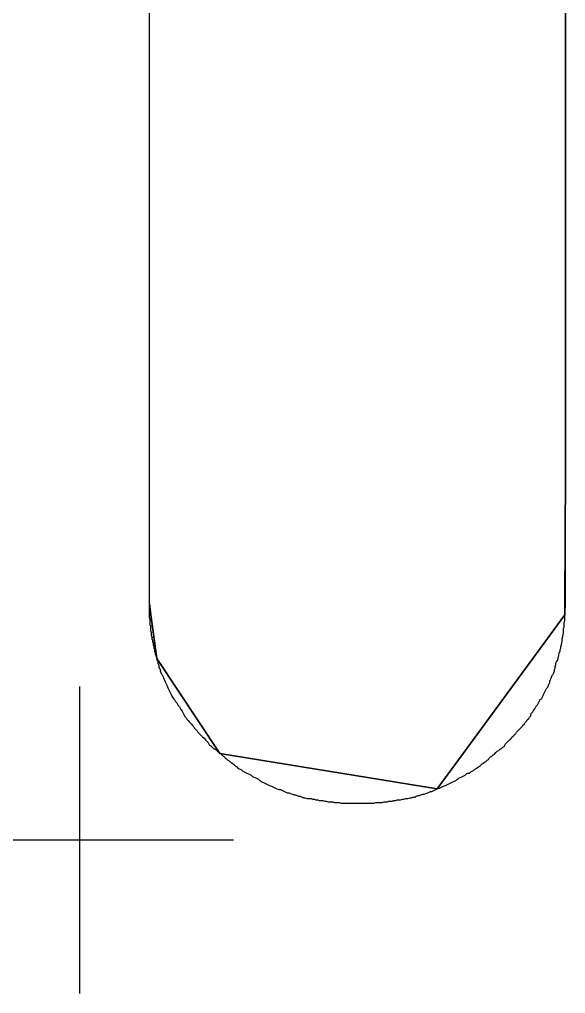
# Model space of a CAD drawing. Extents: x -69.4 to 29.6, y -21.9 to 37.7.
# Drawn here: x -58.219 to -57.418, y 22.35 to 23.778 of the extents above; entities that cross this region are included whole.
import ezdxf

# ---------------------------------------------------------------- set-up
doc = ezdxf.new("R2010")
doc.units = 0
doc.layers.add('gg1', color=1, linetype='CONTINUOUS')
doc.layers.add('gto', color=5, linetype='CONTINUOUS')

msp = doc.modelspace()

# ---------------------------------------------------------------- linework, layer by layer
at = {"layer": 'gg1', "color": 1}
for points in [[(-58.130116, 22.350045), (-58.130116, 22.800046)], [(-58.355117, 22.575045), (-57.905116, 22.575045)]]:
    msp.add_lwpolyline(points, dxfattribs=at)
at = {"layer": 'gto', "color": 5}
for points in [[(-57.418115, 23.903048), (-57.418115, 23.631047), (-57.418115, 23.539047), (-57.418115, 23.127046), (-57.418115, 23.115046), (-57.419115, 22.921046), (-57.419115, 22.905046), (-57.466115, 22.841046), (-57.568115, 22.702045), (-57.606115, 22.650045), (-57.925116, 22.702045), (-58.017116, 22.841046), (-58.026116, 22.905046), (-58.028116, 22.921046), (-58.028116, 23.115046), (-58.028116, 23.127046), (-58.028116, 23.539047), (-58.028116, 23.631047), (-58.028116, 23.903048)], [(-58.028116, 23.631047), (-58.028116, 23.903048)], [(-57.418115, 23.631047), (-57.418115, 23.903048)], [(-58.028116, 22.900046), (-58.028116, 22.903046), (-58.028116, 22.905046), (-58.028116, 22.908046), (-58.028116, 22.910046), (-58.028116, 22.913046), (-58.028116, 22.915046), (-58.028116, 22.918046), (-58.028116, 22.920046), (-58.028116, 22.921046), (-58.028116, 22.923046), (-58.028116, 22.926046), (-58.028116, 22.929046), (-58.028116, 22.935046), (-58.028116, 22.942046), (-58.028116, 22.950046), (-58.028116, 22.959046), (-58.028116, 22.968046), (-58.028116, 22.979046), (-58.028116, 22.991046), (-58.028116, 23.003046), (-58.028116, 23.017046), (-58.028116, 23.032046), (-58.028116, 23.047046), (-58.028116, 23.063046), (-58.028116, 23.080046), (-58.028116, 23.098046), (-58.028116, 23.116046), (-58.028116, 23.136046), (-58.028116, 23.156046), (-58.028116, 23.178046), (-58.028116, 23.199046), (-58.028116, 23.221046), (-58.028116, 23.244046), (-58.028116, 23.267047), (-58.028116, 23.291047), (-58.028116, 23.316047), (-58.028116, 23.341047), (-58.028116, 23.366047), (-58.028116, 23.393047), (-58.028116, 23.419047), (-58.028116, 23.445047), (-58.028116, 23.472047), (-58.028116, 23.501047), (-58.028116, 23.529047), (-58.028116, 23.557047), (-58.028116, 23.585047), (-58.028116, 23.615047), (-58.028116, 23.644047), (-58.028116, 23.673047), (-58.028116, 23.702047), (-58.028116, 23.732047), (-58.028116, 23.761048), (-58.028116, 23.792048)], [(-57.418115, 23.772048), (-57.418115, 23.783048)], [(-57.418115, 23.761048), (-57.418115, 23.772048)], [(-57.418115, 23.751048), (-57.418115, 23.761048)], [(-57.418115, 23.739047), (-57.418115, 23.751048)], [(-57.418115, 23.727047), (-57.418115, 23.739047)], [(-57.418115, 23.716047), (-57.418115, 23.727047)], [(-57.418115, 23.703047), (-57.418115, 23.716047)], [(-57.418115, 23.691047), (-57.418115, 23.703047)], [(-57.418115, 23.679047), (-57.418115, 23.691047)], [(-57.418115, 23.665047), (-57.418115, 23.679047)], [(-57.418115, 23.653047), (-57.418115, 23.665047)], [(-57.418115, 23.639047), (-57.418115, 23.653047)], [(-58.028116, 23.539047), (-58.028116, 23.631047)], [(-57.418115, 23.625047), (-57.418115, 23.639047)], [(-57.418115, 23.539047), (-57.418115, 23.631047)], [(-57.418115, 23.612047), (-57.418115, 23.625047)], [(-57.418115, 23.598047), (-57.418115, 23.612047)], [(-57.418115, 23.583047), (-57.418115, 23.598047)], [(-57.418115, 23.569047), (-57.418115, 23.583047)], [(-57.418115, 23.555047), (-57.418115, 23.569047)], [(-57.418115, 23.541047), (-57.418115, 23.555047)], [(-57.418115, 23.526047), (-57.418115, 23.541047)], [(-58.028116, 23.127046), (-58.028116, 23.539047)], [(-57.418115, 23.127046), (-57.418115, 23.539047)], [(-57.418115, 23.510047), (-57.418115, 23.526047)], [(-57.418115, 23.496047), (-57.418115, 23.510047)], [(-57.418115, 23.481047), (-57.418115, 23.496047)], [(-57.418115, 23.467047), (-57.418115, 23.481047)], [(-57.418115, 23.451047), (-57.418115, 23.467047)], [(-57.418115, 23.436047), (-57.418115, 23.451047)], [(-57.418115, 23.421047), (-57.418115, 23.436047)], [(-57.418115, 23.406047), (-57.418115, 23.421047)], [(-57.418115, 23.391047), (-57.418115, 23.406047)], [(-57.418115, 23.376047), (-57.418115, 23.391047)], [(-57.418115, 23.361047), (-57.418115, 23.376047)], [(-57.418115, 23.346047), (-57.418115, 23.361047)], [(-57.418115, 23.331047), (-57.418115, 23.346047)], [(-57.418115, 23.316047), (-57.418115, 23.331047)], [(-57.418115, 23.301047), (-57.418115, 23.316047)], [(-57.418115, 23.287047), (-57.418115, 23.301047)], [(-57.418115, 23.272047), (-57.418115, 23.287047)], [(-57.418115, 23.257047), (-57.418115, 23.272047)], [(-57.418115, 23.243046), (-57.418115, 23.257047)], [(-57.418115, 23.229046), (-57.418115, 23.243046)], [(-57.418115, 23.215046), (-57.418115, 23.229046)], [(-57.418115, 23.201046), (-57.418115, 23.215046)], [(-57.418115, 23.187046), (-57.418115, 23.201046)], [(-57.418115, 23.174046), (-57.418115, 23.187046)], [(-57.418115, 23.160046), (-57.418115, 23.174046)], [(-57.418115, 23.147046), (-57.418115, 23.160046)], [(-57.418115, 23.135046), (-57.418115, 23.147046)], [(-58.028116, 23.115046), (-58.028116, 23.127046)], [(-57.418115, 23.122046), (-57.418115, 23.135046)], [(-57.418115, 23.115046), (-57.418115, 23.127046)], [(-58.028116, 22.921046), (-58.028116, 23.115046)], [(-57.419115, 22.921046), (-57.418115, 23.115046)], [(-57.418115, 23.109046), (-57.418115, 23.122046)], [(-57.418115, 23.098046), (-57.418115, 23.109046)], [(-57.418115, 23.086046), (-57.418115, 23.098046)], [(-57.418115, 23.074046), (-57.418115, 23.086046)], [(-57.418115, 23.063046), (-57.418115, 23.074046)], [(-57.418115, 23.052046), (-57.418115, 23.063046)], [(-57.418115, 23.041046), (-57.418115, 23.052046)], [(-57.418115, 23.032046), (-57.418115, 23.041046)], [(-57.418115, 23.022046), (-57.418115, 23.032046)], [(-57.418115, 23.012046), (-57.418115, 23.022046)], [(-57.418115, 23.003046), (-57.418115, 23.012046)], [(-57.418115, 22.995046), (-57.418115, 23.003046)], [(-57.418115, 22.986046), (-57.418115, 22.995046)], [(-57.418115, 22.978046), (-57.418115, 22.986046)], [(-57.418115, 22.970046), (-57.418115, 22.978046)], [(-57.418115, 22.963046), (-57.418115, 22.970046)], [(-57.418115, 22.958046), (-57.418115, 22.963046)], [(-57.418115, 22.951046), (-57.418115, 22.958046)], [(-57.418115, 22.946046), (-57.418115, 22.951046)], [(-57.418115, 22.940046), (-57.418115, 22.946046)], [(-57.418115, 22.936046), (-57.418115, 22.940046)], [(-57.418115, 22.932046), (-57.418115, 22.936046)], [(-57.418115, 22.928046), (-57.418115, 22.932046)], [(-57.418115, 22.926046), (-57.418115, 22.928046)], [(-57.418115, 22.924046), (-57.418115, 22.926046)], [(-58.028116, 22.921046), (-58.026116, 22.905046)], [(-57.419115, 22.905046), (-57.419115, 22.921046)], [(-57.419115, 22.914046), (-57.418115, 22.916046)], [(-57.419115, 22.911046), (-57.419115, 22.914046)], [(-57.418115, 22.922046), (-57.418115, 22.924046)], [(-57.418115, 22.921046), (-57.418115, 22.922046)], [(-57.418115, 22.920046), (-57.418115, 22.921046)], [(-57.418115, 22.919046), (-57.418115, 22.920046)], [(-57.418115, 22.916046), (-57.418115, 22.919046)], [(-58.028116, 22.900046), (-58.027116, 22.898046)], [(-58.027116, 22.890046), (-58.027116, 22.893046), (-58.027116, 22.895046), (-58.027116, 22.898046)], [(-58.026116, 22.905046), (-58.017116, 22.841046)], [(-57.466115, 22.841046), (-57.419115, 22.905046)], [(-57.419115, 22.908046), (-57.419115, 22.911046)], [(-57.419115, 22.906046), (-57.419115, 22.908046)], [(-57.419115, 22.903046), (-57.419115, 22.906046)], [(-57.419115, 22.901046), (-57.419115, 22.903046)], [(-57.419115, 22.898046), (-57.419115, 22.901046)], [(-57.419115, 22.896046), (-57.419115, 22.898046)], [(-58.027116, 22.890046), (-58.026116, 22.889046)], [(-58.026116, 22.881046), (-58.026116, 22.884046), (-58.026116, 22.886046), (-58.026116, 22.889046)], [(-57.421115, 22.885046), (-57.420115, 22.887046)], [(-57.421115, 22.882046), (-57.421115, 22.885046)], [(-57.420115, 22.894046), (-57.419115, 22.896046)], [(-57.420115, 22.891046), (-57.420115, 22.894046)], [(-57.420115, 22.890046), (-57.420115, 22.891046)], [(-57.420115, 22.887046), (-57.420115, 22.890046)], [(-58.026116, 22.881046), (-58.025116, 22.879046)], [(-58.025116, 22.874046), (-58.025116, 22.877046), (-58.025116, 22.879046)], [(-58.025116, 22.874046), (-58.024116, 22.872046)], [(-58.024116, 22.869046), (-58.024116, 22.872046)], [(-58.024116, 22.869046), (-58.023116, 22.867046)], [(-57.423115, 22.870046), (-57.422115, 22.873046)], [(-57.423115, 22.868046), (-57.423115, 22.870046)], [(-57.422115, 22.875046), (-57.421115, 22.877046)], [(-57.422115, 22.873046), (-57.422115, 22.875046)], [(-57.421115, 22.880046), (-57.421115, 22.882046)], [(-57.421115, 22.877046), (-57.421115, 22.880046)], [(-58.023116, 22.865046), (-58.023116, 22.867046)], [(-58.023116, 22.865046), (-58.022116, 22.862046)], [(-58.022116, 22.860046), (-58.022116, 22.862046)], [(-58.022116, 22.860046), (-58.021116, 22.857046)], [(-58.021116, 22.855046), (-58.021116, 22.857046)], [(-58.021116, 22.855046), (-58.020116, 22.854046)], [(-57.426115, 22.854046), (-57.425115, 22.856046)], [(-57.425115, 22.858046), (-57.424115, 22.861046)], [(-57.425115, 22.856046), (-57.425115, 22.858046)], [(-57.424115, 22.863046), (-57.423115, 22.865046)], [(-57.424115, 22.861046), (-57.424115, 22.863046)], [(-57.423115, 22.865046), (-57.423115, 22.868046)], [(-58.020116, 22.851046), (-58.020116, 22.854046)], [(-58.020116, 22.851046), (-58.019116, 22.849046)], [(-58.019116, 22.847046), (-58.019116, 22.849046)], [(-58.019116, 22.847046), (-58.018116, 22.844046)], [(-58.018116, 22.844046), (-58.017116, 22.842046)], [(-58.017116, 22.840046), (-58.017116, 22.842046)], [(-58.017116, 22.841046), (-57.925116, 22.702045), (-57.606115, 22.650045), (-57.568115, 22.702045)], [(-57.568115, 22.702045), (-57.466115, 22.841046)], [(-57.430115, 22.838046), (-57.429115, 22.841046)], [(-57.429115, 22.843046), (-57.428115, 22.845046)], [(-57.429115, 22.841046), (-57.429115, 22.843046)], [(-57.428115, 22.848046), (-57.427115, 22.850046)], [(-57.428115, 22.845046), (-57.428115, 22.848046)], [(-57.427115, 22.850046), (-57.426115, 22.852046)], [(-57.426115, 22.852046), (-57.426115, 22.854046)], [(-58.017116, 22.840046), (-58.016116, 22.837046)], [(-58.016116, 22.837046), (-58.015116, 22.835046)], [(-58.015116, 22.833046), (-58.015116, 22.835046)], [(-58.015116, 22.833046), (-58.014116, 22.831046)], [(-58.014116, 22.831046), (-58.014116, 22.828046)], [(-58.014116, 22.828046), (-58.013116, 22.826046)], [(-58.013116, 22.826046), (-58.012116, 22.824046)], [(-57.434115, 22.825046), (-57.433115, 22.827046)], [(-57.433115, 22.829046), (-57.432115, 22.832046)], [(-57.433115, 22.827046), (-57.433115, 22.829046)], [(-57.432115, 22.834046), (-57.431115, 22.836046)], [(-57.432115, 22.832046), (-57.432115, 22.834046)], [(-57.431115, 22.836046), (-57.430115, 22.838046)], [(-58.012116, 22.822046), (-58.012116, 22.824046)], [(-58.012116, 22.822046), (-58.011116, 22.819046)], [(-58.011116, 22.819046), (-58.010116, 22.818046)], [(-58.010116, 22.818046), (-58.009116, 22.816046)], [(-58.009116, 22.816046), (-58.008116, 22.814046)], [(-58.008116, 22.814046), (-58.007116, 22.811046)], [(-57.440115, 22.810046), (-57.439115, 22.812046)], [(-57.439115, 22.812046), (-57.438115, 22.815046)], [(-57.438115, 22.815046), (-57.437115, 22.817046)], [(-57.437115, 22.817046), (-57.436115, 22.818046)], [(-57.436115, 22.818046), (-57.435115, 22.820046)], [(-57.435115, 22.820046), (-57.434115, 22.823046)], [(-57.434115, 22.823046), (-57.434115, 22.825046)], [(-58.007116, 22.811046), (-58.006116, 22.809046)], [(-58.006116, 22.809046), (-58.005116, 22.807046)], [(-58.005116, 22.807046), (-58.004116, 22.805046)], [(-58.004116, 22.805046), (-58.003116, 22.803046)], [(-58.003116, 22.803046), (-58.002116, 22.801046)], [(-58.002116, 22.801046), (-58.001116, 22.798046)], [(-58.001116, 22.798046), (-58.000116, 22.796046)], [(-57.446115, 22.797046), (-57.444115, 22.799046)], [(-57.444115, 22.799046), (-57.443115, 22.802046)], [(-57.443115, 22.802046), (-57.442115, 22.804046)], [(-57.442115, 22.804046), (-57.441115, 22.806046)], [(-57.441115, 22.808046), (-57.440115, 22.810046)], [(-57.441115, 22.806046), (-57.441115, 22.808046)], [(-58.000116, 22.796046), (-57.999116, 22.794046)], [(-57.999116, 22.794046), (-57.998116, 22.792046)], [(-57.998116, 22.792046), (-57.997116, 22.790046)], [(-57.997116, 22.790046), (-57.996116, 22.788046)], [(-57.996116, 22.788046), (-57.995116, 22.786046)], [(-57.995116, 22.786046), (-57.993116, 22.783046)], [(-57.993116, 22.783046), (-57.992116, 22.781046)], [(-57.453115, 22.782046), (-57.452115, 22.785046)], [(-57.452115, 22.785046), (-57.451115, 22.787046)], [(-57.451115, 22.787046), (-57.450115, 22.789046)], [(-57.450115, 22.789046), (-57.449115, 22.791046)], [(-57.449115, 22.791046), (-57.448115, 22.793046)], [(-57.448115, 22.793046), (-57.447115, 22.795046)], [(-57.447115, 22.795046), (-57.446115, 22.797046)], [(-57.992116, 22.781046), (-57.991116, 22.780046)], [(-57.991116, 22.780046), (-57.990116, 22.778046)], [(-57.990116, 22.778046), (-57.988116, 22.776046)], [(-57.988116, 22.776046), (-57.987116, 22.774046)], [(-57.987116, 22.774046), (-57.986116, 22.772046)], [(-57.986116, 22.772046), (-57.984116, 22.770046)], [(-57.984116, 22.770046), (-57.983116, 22.768046)], [(-57.463115, 22.767046), (-57.462115, 22.769046)], [(-57.462115, 22.769046), (-57.461115, 22.771046)], [(-57.461115, 22.771046), (-57.459115, 22.773046)], [(-57.459115, 22.773046), (-57.458115, 22.775046)], [(-57.458115, 22.775046), (-57.457115, 22.777046)], [(-57.457115, 22.777046), (-57.456115, 22.779046)], [(-57.456115, 22.779046), (-57.455115, 22.781046)], [(-57.455115, 22.781046), (-57.453115, 22.782046)], [(-57.983116, 22.768046), (-57.982116, 22.766046)], [(-57.982116, 22.766046), (-57.980116, 22.764046)], [(-57.980116, 22.764046), (-57.979116, 22.762046)], [(-57.979116, 22.762046), (-57.978116, 22.760046)], [(-57.978116, 22.760046), (-57.977116, 22.758046)], [(-57.977116, 22.758046), (-57.976116, 22.756046)], [(-57.976116, 22.756046), (-57.974116, 22.754046)], [(-57.472115, 22.753046), (-57.471115, 22.755046)], [(-57.471115, 22.755046), (-57.469115, 22.757046)], [(-57.469115, 22.759046), (-57.468115, 22.761046)], [(-57.469115, 22.757046), (-57.469115, 22.759046)], [(-57.468115, 22.761046), (-57.466115, 22.763046)], [(-57.466115, 22.763046), (-57.465115, 22.765046)], [(-57.465115, 22.765046), (-57.463115, 22.767046)], [(-57.974116, 22.754046), (-57.973116, 22.752046)], [(-57.973116, 22.752046), (-57.971116, 22.750046)], [(-57.971116, 22.750046), (-57.970116, 22.748045)], [(-57.970116, 22.748045), (-57.968116, 22.746045)], [(-57.968116, 22.746045), (-57.967116, 22.745045)], [(-57.967116, 22.745045), (-57.965116, 22.743045)], [(-57.965116, 22.743045), (-57.963116, 22.741045)], [(-57.963116, 22.741045), (-57.962116, 22.739045)], [(-57.483115, 22.740045), (-57.481115, 22.742045)], [(-57.481115, 22.742045), (-57.480115, 22.744045)], [(-57.480115, 22.744045), (-57.478115, 22.745045)], [(-57.478115, 22.745045), (-57.477115, 22.747045)], [(-57.477115, 22.747045), (-57.475115, 22.749045)], [(-57.475115, 22.749045), (-57.474115, 22.751046)], [(-57.474115, 22.751046), (-57.472115, 22.753046)], [(-57.962116, 22.739045), (-57.960116, 22.737045)], [(-57.960116, 22.737045), (-57.958116, 22.735045)], [(-57.958116, 22.735045), (-57.957116, 22.733045)], [(-57.957116, 22.733045), (-57.955116, 22.731045)], [(-57.955116, 22.731045), (-57.953116, 22.729045)], [(-57.953116, 22.729045), (-57.951116, 22.727045)], [(-57.951116, 22.727045), (-57.950116, 22.726045)], [(-57.950116, 22.726045), (-57.948116, 22.724045)], [(-57.497115, 22.725045), (-57.495115, 22.727045)], [(-57.495115, 22.727045), (-57.493115, 22.729045)], [(-57.493115, 22.729045), (-57.491115, 22.731045)], [(-57.491115, 22.731045), (-57.490115, 22.733045)], [(-57.490115, 22.733045), (-57.488115, 22.735045)], [(-57.488115, 22.735045), (-57.486115, 22.737045)], [(-57.486115, 22.737045), (-57.485115, 22.738045)], [(-57.485115, 22.738045), (-57.483115, 22.740045)], [(-57.948116, 22.724045), (-57.946116, 22.722045)], [(-57.946116, 22.722045), (-57.944116, 22.720045)], [(-57.944116, 22.720045), (-57.942116, 22.718045)], [(-57.942116, 22.718045), (-57.941116, 22.716045)], [(-57.941116, 22.716045), (-57.940116, 22.714045)], [(-57.940116, 22.714045), (-57.938116, 22.713045)], [(-57.938116, 22.713045), (-57.936116, 22.711045)], [(-57.510115, 22.711045), (-57.508115, 22.712045)], [(-57.508115, 22.712045), (-57.507115, 22.714045)], [(-57.507115, 22.714045), (-57.506115, 22.716045)], [(-57.506115, 22.716045), (-57.504115, 22.718045)], [(-57.504115, 22.718045), (-57.502115, 22.720045)], [(-57.502115, 22.720045), (-57.500115, 22.722045)], [(-57.500115, 22.722045), (-57.498115, 22.723045)], [(-57.498115, 22.723045), (-57.497115, 22.725045)], [(-57.936116, 22.711045), (-57.934116, 22.709045)], [(-57.934116, 22.709045), (-57.932116, 22.708045)], [(-57.932116, 22.708045), (-57.930116, 22.707045)], [(-57.930116, 22.707045), (-57.928116, 22.705045)], [(-57.928116, 22.705045), (-57.926116, 22.703045)], [(-57.926116, 22.703045), (-57.924116, 22.702045)], [(-57.924116, 22.702045), (-57.922116, 22.700045)], [(-57.922116, 22.700045), (-57.920116, 22.698045)], [(-57.920116, 22.698045), (-57.918116, 22.697045)], [(-57.528115, 22.697045), (-57.526115, 22.698045)], [(-57.526115, 22.698045), (-57.524115, 22.700045)], [(-57.524115, 22.700045), (-57.522115, 22.701045)], [(-57.522115, 22.701045), (-57.520115, 22.703045)], [(-57.520115, 22.703045), (-57.518115, 22.705045)], [(-57.518115, 22.705045), (-57.516115, 22.706045)], [(-57.516115, 22.706045), (-57.514115, 22.708045)], [(-57.514115, 22.708045), (-57.512115, 22.709045)], [(-57.512115, 22.709045), (-57.510115, 22.711045)], [(-57.918116, 22.697045), (-57.917116, 22.695045)], [(-57.917116, 22.695045), (-57.915116, 22.694045)], [(-57.915116, 22.694045), (-57.913116, 22.692045)], [(-57.913116, 22.692045), (-57.911116, 22.691045)], [(-57.911116, 22.691045), (-57.909116, 22.689045)], [(-57.909116, 22.689045), (-57.907116, 22.688045)], [(-57.907116, 22.688045), (-57.905116, 22.686045)], [(-57.905116, 22.686045), (-57.904116, 22.685045)], [(-57.904116, 22.685045), (-57.902116, 22.683045)], [(-57.902116, 22.683045), (-57.900116, 22.682045)], [(-57.547115, 22.681045), (-57.544115, 22.683045)], [(-57.544115, 22.683045), (-57.542115, 22.684045)], [(-57.542115, 22.684045), (-57.541115, 22.686045)], [(-57.541115, 22.686045), (-57.539115, 22.687045)], [(-57.539115, 22.687045), (-57.537115, 22.689045)], [(-57.537115, 22.689045), (-57.535115, 22.690045)], [(-57.535115, 22.690045), (-57.533115, 22.692045)], [(-57.533115, 22.692045), (-57.531115, 22.693045)], [(-57.531115, 22.693045), (-57.530115, 22.695045)], [(-57.530115, 22.695045), (-57.528115, 22.697045)], [(-57.900116, 22.682045), (-57.898116, 22.680045)], [(-57.898116, 22.680045), (-57.895116, 22.679045)], [(-57.895116, 22.679045), (-57.893116, 22.678045)], [(-57.893116, 22.678045), (-57.891116, 22.676045)], [(-57.891116, 22.676045), (-57.889116, 22.675045)], [(-57.889116, 22.675045), (-57.887116, 22.674045)], [(-57.887116, 22.674045), (-57.885116, 22.673045)], [(-57.885116, 22.673045), (-57.883116, 22.672045)], [(-57.883116, 22.672045), (-57.881116, 22.671045)], [(-57.881116, 22.671045), (-57.879116, 22.670045)], [(-57.879116, 22.670045), (-57.877116, 22.668045)], [(-57.569115, 22.668045), (-57.567115, 22.669045)], [(-57.567115, 22.669045), (-57.565115, 22.670045)], [(-57.565115, 22.670045), (-57.563115, 22.672045)], [(-57.563115, 22.672045), (-57.561115, 22.673045)], [(-57.561115, 22.673045), (-57.559115, 22.673045)], [(-57.559115, 22.673045), (-57.557115, 22.675045)], [(-57.557115, 22.675045), (-57.555115, 22.676045)], [(-57.555115, 22.676045), (-57.553115, 22.677045)], [(-57.553115, 22.677045), (-57.551115, 22.679045)], [(-57.551115, 22.679045), (-57.549115, 22.680045)], [(-57.549115, 22.680045), (-57.547115, 22.681045)], [(-57.877116, 22.668045), (-57.875116, 22.667045)], [(-57.875116, 22.667045), (-57.872116, 22.666045)], [(-57.872116, 22.666045), (-57.870116, 22.665045)], [(-57.870116, 22.665045), (-57.868116, 22.664045)], [(-57.868116, 22.664045), (-57.867116, 22.663045)], [(-57.867116, 22.663045), (-57.865116, 22.661045)], [(-57.865116, 22.661045), (-57.863116, 22.660045)], [(-57.863116, 22.660045), (-57.860116, 22.659045)], [(-57.860116, 22.659045), (-57.858116, 22.658045)], [(-57.858116, 22.658045), (-57.856116, 22.657045)], [(-57.856116, 22.657045), (-57.854116, 22.656045)], [(-57.854116, 22.656045), (-57.852116, 22.655045)], [(-57.852116, 22.655045), (-57.849116, 22.654045)], [(-57.597115, 22.654045), (-57.594115, 22.655045)], [(-57.594115, 22.655045), (-57.592115, 22.656045)], [(-57.592115, 22.656045), (-57.590115, 22.657045)], [(-57.590115, 22.657045), (-57.588115, 22.658045)], [(-57.588115, 22.658045), (-57.586115, 22.659045)], [(-57.586115, 22.659045), (-57.583115, 22.660045)], [(-57.583115, 22.660045), (-57.581115, 22.661045)], [(-57.581115, 22.661045), (-57.579115, 22.662045)], [(-57.579115, 22.662045), (-57.578115, 22.663045)], [(-57.578115, 22.663045), (-57.576115, 22.664045)], [(-57.576115, 22.664045), (-57.574115, 22.666045)], [(-57.574115, 22.666045), (-57.571115, 22.667045)], [(-57.571115, 22.667045), (-57.569115, 22.668045)], [(-57.849116, 22.654045), (-57.847116, 22.653045)], [(-57.847116, 22.653045), (-57.845116, 22.652045)], [(-57.845116, 22.652045), (-57.843116, 22.651045)], [(-57.843116, 22.651045), (-57.841116, 22.650045)], [(-57.841116, 22.650045), (-57.838116, 22.649045)], [(-57.838116, 22.649045), (-57.836116, 22.649045)], [(-57.836116, 22.649045), (-57.834116, 22.648045)], [(-57.834116, 22.648045), (-57.832116, 22.647045)], [(-57.832116, 22.647045), (-57.830116, 22.646045)], [(-57.830116, 22.646045), (-57.828116, 22.645045)], [(-57.828116, 22.645045), (-57.826116, 22.644045)], [(-57.826116, 22.644045), (-57.823116, 22.644045)], [(-57.823116, 22.644045), (-57.821116, 22.643045)], [(-57.821116, 22.643045), (-57.819116, 22.642045)], [(-57.819116, 22.642045), (-57.816116, 22.641045)], [(-57.816116, 22.641045), (-57.814116, 22.641045)], [(-57.814116, 22.641045), (-57.812116, 22.640045)], [(-57.632115, 22.640045), (-57.630115, 22.641045)], [(-57.630115, 22.641045), (-57.627115, 22.642045)], [(-57.627115, 22.642045), (-57.625115, 22.642045)], [(-57.625115, 22.642045), (-57.623115, 22.643045)], [(-57.623115, 22.643045), (-57.620115, 22.644045)], [(-57.620115, 22.644045), (-57.618115, 22.645045)], [(-57.618115, 22.645045), (-57.616115, 22.646045)], [(-57.616115, 22.646045), (-57.614115, 22.646045)], [(-57.614115, 22.646045), (-57.612115, 22.647045)], [(-57.612115, 22.647045), (-57.610115, 22.648045)], [(-57.610115, 22.648045), (-57.608115, 22.649045)], [(-57.608115, 22.649045), (-57.606115, 22.650045)], [(-57.606115, 22.650045), (-57.603115, 22.651045)], [(-57.603115, 22.651045), (-57.601115, 22.652045)], [(-57.601115, 22.652045), (-57.599115, 22.653045)], [(-57.599115, 22.653045), (-57.597115, 22.654045)], [(-57.812116, 22.640045), (-57.809116, 22.639045)], [(-57.809116, 22.639045), (-57.807116, 22.639045)], [(-57.807116, 22.639045), (-57.804116, 22.638045)], [(-57.804116, 22.638045), (-57.802116, 22.637045)], [(-57.802116, 22.637045), (-57.800116, 22.637045)], [(-57.800116, 22.637045), (-57.797116, 22.636045)], [(-57.797116, 22.636045), (-57.796116, 22.636045)], [(-57.796116, 22.636045), (-57.793116, 22.636045)], [(-57.793116, 22.636045), (-57.791116, 22.636045)], [(-57.791116, 22.636045), (-57.789116, 22.635045)], [(-57.789116, 22.635045), (-57.786116, 22.635045)], [(-57.786116, 22.635045), (-57.784116, 22.634045)], [(-57.784116, 22.634045), (-57.781116, 22.634045)], [(-57.781116, 22.634045), (-57.779116, 22.633045)], [(-57.779116, 22.633045), (-57.776116, 22.633045)], [(-57.776116, 22.633045), (-57.774116, 22.633045)], [(-57.774116, 22.633045), (-57.771116, 22.632045)], [(-57.771116, 22.632045), (-57.769116, 22.632045)], [(-57.769116, 22.632045), (-57.766116, 22.631045)], [(-57.766116, 22.631045), (-57.764116, 22.631045)], [(-57.764116, 22.631045), (-57.761116, 22.631045)], [(-57.761116, 22.631045), (-57.759116, 22.631045)], [(-57.759116, 22.631045), (-57.757116, 22.630045)], [(-57.757116, 22.630045), (-57.755116, 22.630045)], [(-57.755116, 22.630045), (-57.752116, 22.630045)], [(-57.752116, 22.630045), (-57.750116, 22.630045)], [(-57.750116, 22.630045), (-57.747115, 22.629045)], [(-57.747115, 22.629045), (-57.744115, 22.629045)], [(-57.744115, 22.629045), (-57.742115, 22.629045)], [(-57.742115, 22.629045), (-57.739115, 22.629045)], [(-57.739115, 22.629045), (-57.737115, 22.629045)], [(-57.737115, 22.629045), (-57.734115, 22.629045)], [(-57.734115, 22.629045), (-57.731115, 22.629045)], [(-57.731115, 22.629045), (-57.729115, 22.629045)], [(-57.729115, 22.629045), (-57.726115, 22.629045)], [(-57.726115, 22.629045), (-57.723115, 22.629045)], [(-57.723115, 22.629045), (-57.722115, 22.629045)], [(-57.722115, 22.629045), (-57.719115, 22.629045)], [(-57.719115, 22.629045), (-57.717115, 22.629045)], [(-57.717115, 22.629045), (-57.714115, 22.629045)], [(-57.714115, 22.629045), (-57.711115, 22.629045)], [(-57.711115, 22.629045), (-57.709115, 22.629045)], [(-57.709115, 22.629045), (-57.706115, 22.629045)], [(-57.706115, 22.629045), (-57.704115, 22.629045)], [(-57.704115, 22.629045), (-57.701115, 22.629045)], [(-57.701115, 22.629045), (-57.699115, 22.629045)], [(-57.699115, 22.629045), (-57.696115, 22.630045)], [(-57.696115, 22.630045), (-57.694115, 22.630045)], [(-57.694115, 22.630045), (-57.691115, 22.630045)], [(-57.691115, 22.630045), (-57.688115, 22.630045)], [(-57.688115, 22.630045), (-57.687115, 22.630045)], [(-57.687115, 22.630045), (-57.684115, 22.631045)], [(-57.684115, 22.631045), (-57.682115, 22.631045)], [(-57.682115, 22.631045), (-57.679115, 22.631045)], [(-57.679115, 22.631045), (-57.677115, 22.632045)], [(-57.677115, 22.632045), (-57.674115, 22.632045)], [(-57.674115, 22.632045), (-57.672115, 22.632045)], [(-57.672115, 22.632045), (-57.670115, 22.633045)], [(-57.670115, 22.633045), (-57.667115, 22.633045)], [(-57.667115, 22.633045), (-57.665115, 22.634045)], [(-57.665115, 22.634045), (-57.662115, 22.634045)], [(-57.662115, 22.634045), (-57.660115, 22.634045)], [(-57.660115, 22.634045), (-57.657115, 22.635045)], [(-57.657115, 22.635045), (-57.655115, 22.635045)], [(-57.655115, 22.635045), (-57.652115, 22.636045)], [(-57.652115, 22.636045), (-57.651115, 22.636045)], [(-57.651115, 22.636045), (-57.649115, 22.636045)], [(-57.649115, 22.636045), (-57.646115, 22.637045)], [(-57.646115, 22.637045), (-57.644115, 22.637045)], [(-57.644115, 22.637045), (-57.642115, 22.638045)], [(-57.642115, 22.638045), (-57.639115, 22.638045)], [(-57.639115, 22.638045), (-57.637115, 22.639045)], [(-57.637115, 22.639045), (-57.634115, 22.640045)], [(-57.634115, 22.640045), (-57.632115, 22.640045)]]:
    msp.add_lwpolyline(points, dxfattribs=at)

doc.saveas('drawing.dxf')
